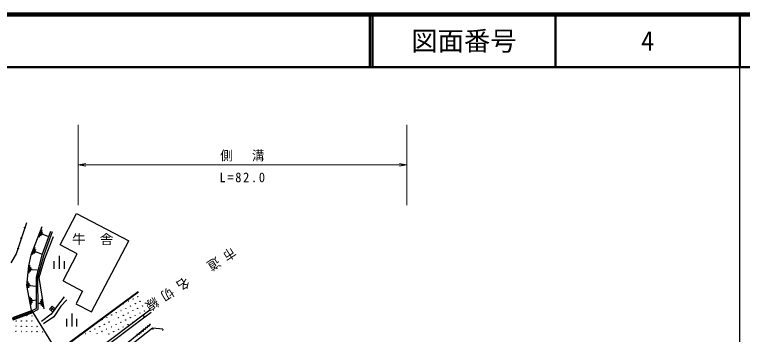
# Model space of a CAD drawing. Units: millimetres, scale not verified. Extents: x 40000 to 680000, y 20000 to 380000.
# Drawn here: x 441316 to 579500, y 319318 to 380000 of the extents above; entities that cross this region are included whole.
import ezdxf
from ezdxf.enums import TextEntityAlignment as Align

# ---------------------------------------------------------------- set-up
doc = ezdxf.new("R2010")
doc.units = ezdxf.units.MM
doc.header["$LTSCALE"] = 1000
for name, color, linetype, lineweight in [('M-BGD', 7, 'Continuous', 25), ('M-STR-HTXT', 7, 'Continuous', 13), ('M-TTL', 2, 'Continuous', 140), ('M-TTL-BAND', 7, 'Continuous', 25), ('M-TTL-LINE', 7, 'Continuous', 50)]:
    doc.layers.add(name, color=color, linetype=linetype, lineweight=lineweight)
doc.layers.add('M-BMK-HTXT', color=7, linetype='Continuous')
doc.layers.add('M-TTL-TXT', color=7, linetype='Continuous')
doc.styles.add('ＭＳ ゴシック', font='')
doc.styles.get('ＭＳ ゴシック').set_extended_font_data('MS Gothic')

msp = doc.modelspace()

# ---------------------------------------------------------------- linework, layer by layer
at = {"layer": 'M-BGD'}
for p, q in [((449949, 336313), (453059, 342248)), ((453059, 342248), (462986, 337046)), ((443571, 340478), (441644, 334581)), ((443384, 339583), (443116, 339407)), ((443306, 339345), (443194, 339645)), ((446006, 337797), (446548, 339195)), ((446305, 338016), (446621, 338832)), ((442742, 337617), (442474, 337442)), ((442664, 337379), (442552, 337679)), ((446605, 338235), (446695, 338468)), ((446650, 338351), (447655, 337962)), ((444711, 334455), (445253, 335853)), ((455930, 323582), (462986, 337046)), ((441644, 334581), (440632, 332932)), ((442099, 335651), (441832, 335476)), ((442022, 335414), (441909, 335714)), ((445011, 334674), (445327, 335490)), ((445310, 334893), (445400, 335126)), ((445355, 335010), (446422, 334596)), ((448802, 333246), (448802, 331746)), ((449802, 334246), (449802, 331746)), ((450802, 331746), (450802, 333246)), ((444081, 330947), (444234, 332439)), ((444312, 331237), (444401, 332108)), ((444543, 331528), (444568, 331776)), ((444556, 331652), (445595, 331546)), ((443767, 327869), (443919, 329361)), ((443997, 328159), (444086, 329030)), ((450517, 329496), (454243, 327543)), ((444228, 328450), (444253, 328698)), ((444241, 328574), (445326, 328463)), ((454243, 327543), (453002, 325175)), ((444540, 324972), (444257, 326445)), ((444677, 325317), (444512, 326176)), ((449370, 316111), (464760, 327464)), ((449430, 316030), (464819, 327384)), ((444815, 325661), (444767, 325907)), ((444791, 325784), (445327, 325887)), ((446126, 325211), (445807, 325157)), ((446105, 325334), (446147, 325087)), ((446251, 325675), (446396, 324812)), ((446396, 326016), (446645, 324537)), ((452978, 325129), (455930, 323582)), ((440974, 322282), (444710, 323657)), ((443707, 323501), (443845, 323125)), ((444174, 323673), (444312, 323297)), ((444641, 323845), (445441, 324211)), ((444766, 323572), (445742, 324019)), ((444779, 323469), (449370, 316111)), ((448195, 324398), (448751, 323895)), ((448725, 324424), (448221, 323868)), ((466966, 323893), (465756, 322980)), ((467267, 323494), (466057, 322581)), ((441372, 322641), (441510, 322266)), ((441839, 322813), (441977, 322438)), ((442306, 322985), (442444, 322610)), ((442773, 323157), (442911, 322782)), ((443240, 323329), (443378, 322953)), ((448281, 323167), (446421, 321787)), ((451165, 322302), (451165, 320802)), ((452165, 323302), (452165, 320802)), ((453165, 320802), (453165, 322302)), ((466056, 322579), (465756, 322980)), ((467112, 321205), (459190, 314868)), ((467509, 320515), (459589, 314279)), ((467467, 320481), (467622, 320285)), ((469449, 320300), (467509, 320515)), ((469449, 320300), (469422, 320052))]:
    msp.add_line(p, q, dxfattribs=at)
for points in [[(446478, 339707), (444405, 334357), (443971, 332321), (443590, 328595), (444493, 323890)], [(448160, 338858), (446517, 334342), (445393, 330152), (445441, 324211)], [(448442, 338756), (446803, 334252), (445693, 330114), (445742, 324019)], [(446960, 324167), (445965, 330095), (447070, 333699), (448730, 337875)], [(450517, 329496), (453198, 334611), (449949, 336313)], [(450745, 326441), (449648, 325032), (448281, 323167)], [(451214, 325910), (450071, 324657), (448783, 322686), (446788, 321343)], [(465756, 322980), (457166, 316554), (456245, 315732)], [(466056, 322579), (457483, 316167), (456578, 315359)], [(467112, 321205), (466937, 321231), (466896, 320866), (466721, 320893), (466546, 320919), (466506, 320554), (466331, 320580), (466156, 320607), (466115, 320241), (465940, 320268), (465748, 320297), (465703, 319895), (465511, 319924), (465336, 319951), (465295, 319585), (465120, 319612), (464945, 319639), (464905, 319273)], [(464730, 319300), (464555, 319326), (464514, 318961)]]:
    msp.add_lwpolyline(points, dxfattribs=at)
for points in [[(441043, 322094), (444779, 323469), (444641, 323845), (440905, 322469)], [(447943, 324120), (448447, 324676), (449003, 324173), (448499, 323617)]]:
    msp.add_lwpolyline(points, close=True, dxfattribs=at)
for centre in [(464709, 326492), (462005, 325192), (462907, 325625), (463340, 324724), (463808, 326058), (464241, 325157), (465143, 325590), (460636, 323424), (461537, 323857), (462439, 324291), (462872, 323389), (463773, 323823), (464675, 324256), (465108, 323355), (465576, 324689), (466009, 323788), (443627, 322855), (444627, 322843), (457933, 322124), (458834, 322557), (459735, 322991), (460168, 322089), (461070, 322523), (461971, 322956), (462404, 322055), (463305, 322488), (464207, 322921), (441601, 320881), (441614, 321881), (442601, 320868), (442614, 321868), (443601, 320856), (443614, 321855), (444601, 320843), (444614, 321843), (445601, 320830), (445614, 321830), (457465, 320790), (458366, 321223), (459267, 321656), (459700, 320755), (460602, 321188), (461503, 321622), (461936, 320720), (462837, 321154), (463739, 321587), (441588, 319881), (442588, 319868), (443588, 319856), (444588, 319843), (445588, 319830), (446588, 319817), (454761, 319490), (455662, 319923), (456563, 320356), (456997, 319455), (457898, 319888), (458799, 320322), (459232, 319420), (460134, 319854), (461035, 320287)]:
    msp.add_circle(centre, 25, dxfattribs=at)
at = {"layer": 'M-STR-HTXT'}
for p, q in [((453378, 343863), (453378, 359081)), ((515816, 343863), (515816, 359082)), ((454827, 351239), (453378, 351480)), ((454827, 351480), (514367, 351480)), ((514367, 351722), (515816, 351480))]:
    msp.add_line(p, q, dxfattribs=at)
for points in [[(454827, 351722), (453378, 351480), (454827, 351480)], [(514367, 351239), (515816, 351480), (514367, 351480)]]:
    msp.add_lwpolyline(points, dxfattribs=at)
at = {"layer": 'M-TTL'}
msp.add_line((680000, 380000), (40000, 380000), dxfattribs=at)
at = {"layer": 'M-TTL-BAND'}
msp.add_line((579000, 20000), (579000, 370000), dxfattribs=at)
at = {"layer": 'M-TTL-LINE'}
for p, q in [((508747, 380000), (508747, 370000)), ((509247, 380000), (509247, 370000)), ((543997, 380000), (543997, 370000)), ((579000, 380000), (579000, 370000)), ((40000, 370000), (680000, 370000))]:
    msp.add_line(p, q, dxfattribs=at)

# ---------------------------------------------------------------- texts
at = {"layer": 'M-BGD', "style": 'ＭＳ ゴシック', "width": 1.05}
msp.add_text('牛\u3000舎', height=1833, dxfattribs=at).set_placement((452217, 335909), align=Align.BOTTOM_LEFT)
at = {"layer": 'M-BMK-HTXT', "insert": (482466, 336152), "char_height": 1833, "attachment_point": 7, "rotation": 213, "style": 'ＭＳ ゴシック'}
msp.add_mtext('\\T1.47;\\W0.95;市道\u3000名切線', dxfattribs=at)
at = {"layer": 'M-STR-HTXT', "char_height": 1833, "attachment_point": 7, "style": 'ＭＳ ゴシック'}
for s, insert in [('\\T1.27;\\W0.95;側\u3000溝', (480347, 352126)), ('\\T1.26;\\W0.95;L=82.0', (480222, 348171))]:
    msp.add_mtext(s, dxfattribs=dict(at, insert=insert))
at = {"layer": 'M-TTL-TXT', "style": 'ＭＳ ゴシック'}
for s, p in [('図面番号', (526622, 375000)), ('4', (561497, 375000))]:
    msp.add_text(s, height=3666, dxfattribs=at).set_placement(p, align=Align.MIDDLE_CENTER)

doc.saveas('drawing.dxf')
